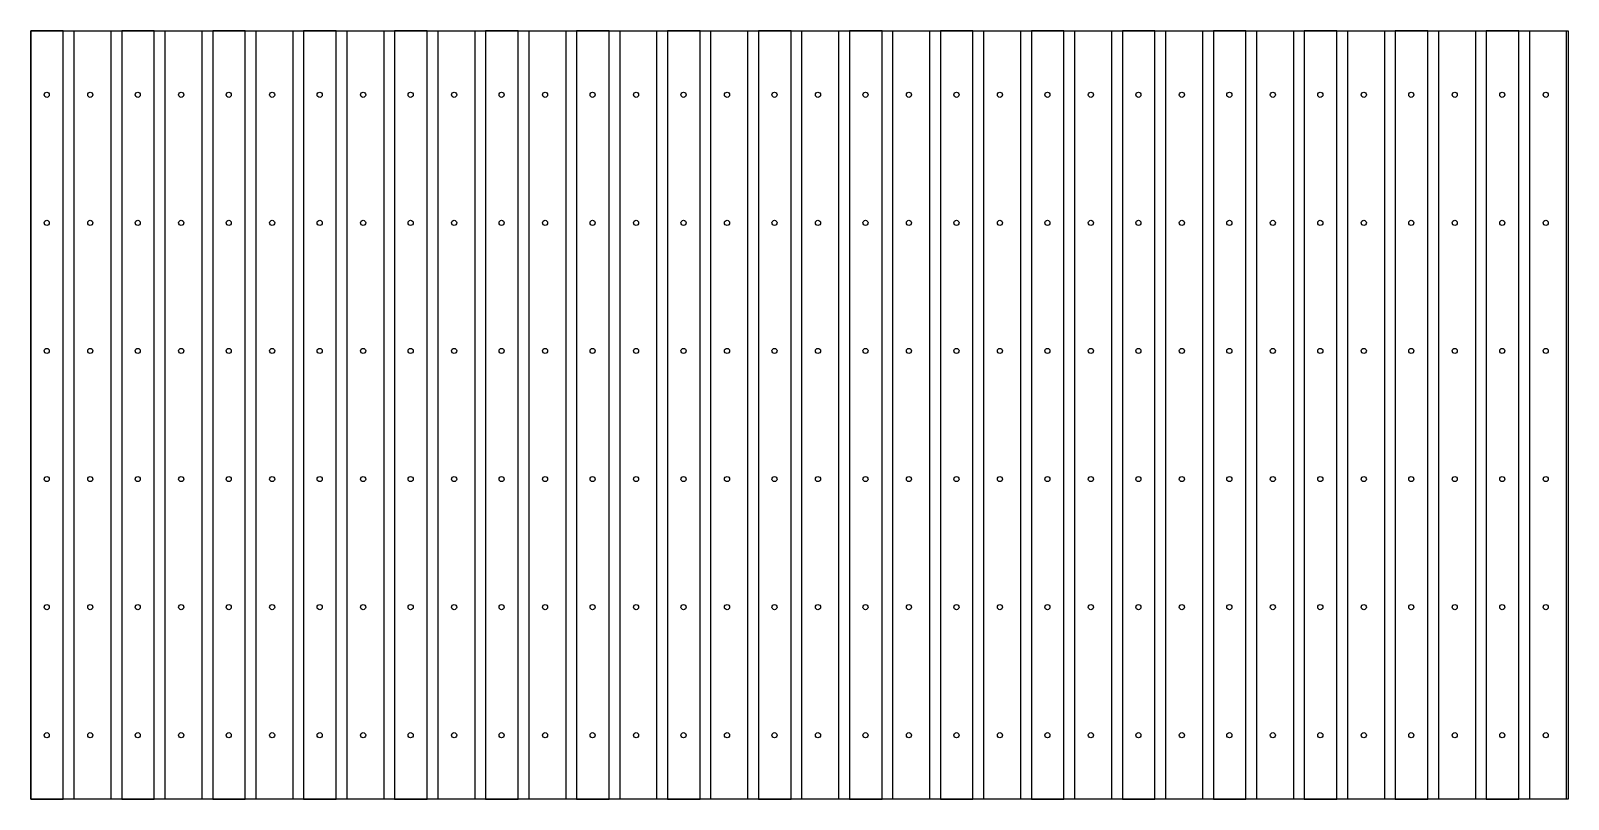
# Model space of a CAD drawing. Header units: millimetres. Extents: x 0 to 2400, y -1200 to 0.
import ezdxf

# ---------------------------------------------------------------- set-up
doc = ezdxf.new("R2010")
doc.units = ezdxf.units.MM

# ---------------------------------------------------------------- blocks, each defined once
blk = doc.blocks.new('*U10')
blk.add_circle((0, 0), 4)
blk = doc.blocks.new('*U11')
at = {"color": 0, "linetype": 'ByBlock', "lineweight": -2, "transparency": 16777216}
for p in [(0, 0), (0, -200), (0, -400), (0, -600), (0, -800), (0, -1000)]:
    blk.add_blockref('*U10', p, dxfattribs=at)
blk = doc.blocks.new('低位块')
blk.add_lwpolyline([(0, 0), (0, -1200), (50.8, -1200), (50.8, 0)], close=True)
blk.add_blockref('*U11', (25, -100))
blk = doc.blocks.new('*U14')
blk.add_circle((0, 0), 4)
blk = doc.blocks.new('*U15')
at = {"color": 0, "linetype": 'ByBlock', "lineweight": -2, "transparency": 16777216}
for p in [(0, 0), (0, -200), (0, -400), (0, -600), (0, -800), (0, -1000)]:
    blk.add_blockref('*U14', p, dxfattribs=at)
blk = doc.blocks.new('高位块')
blk.add_lwpolyline([(57.15, 0), (57.15, -1200), (0, -1200), (0, 0)], close=True)
blk.add_blockref('*U15', (25, -100))
blk = doc.blocks.new('*U16')
for name, p in [('低位块', (-62.5, 600)), ('高位块', (5.35, 600))]:
    blk.add_blockref(name, p)
blk = doc.blocks.new('*U17')
at = {"color": 0, "linetype": 'ByBlock', "lineweight": -2, "transparency": 16777216}
for p in [(0, 0), (142, 0), (284, 0), (426, 0), (568, 0), (710, 0), (852, 0), (994, 0), (1136, 0), (1278, 0), (1420, 0), (1562, 0), (1704, 0), (1846, 0), (1988, 0), (2130, 0), (2272, 0)]:
    blk.add_blockref('*U16', p, dxfattribs=at)

msp = doc.modelspace()

# ---------------------------------------------------------------- linework, layer by layer
msp.add_lwpolyline([(0, 0), (2400, 0), (2400, -1200), (0, -1200)], close=True)

# ---------------------------------------------------------------- block references
msp.add_blockref('*U17', (62.5, -600))

doc.saveas('drawing.dxf')
